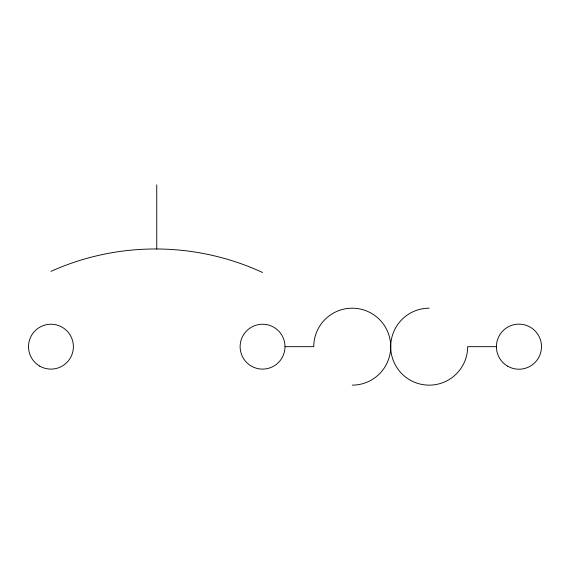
<?xml version="1.0" encoding="UTF-8"?>
<svg xmlns="http://www.w3.org/2000/svg" width="570" height="570" viewBox="0 0 570 570"><rect width="100%" height="100%" fill="white"/><g stroke="black" fill="none" stroke-linecap="round" stroke-linejoin="round"><path stroke-width="0.85" d="M285 346.667A22.444 22.444 0 0 0 251.334 327.237A22.444 22.444 0 0 0 251.334 366.104A22.444 22.444 0 0 0 285 346.667L313.757 346.667A38.475 38.475 0 0 1 352.232 308.192A38.475 38.475 0 0 1 390.707 346.667A38.475 38.475 0 0 0 429.182 385.142A38.475 38.475 0 0 0 467.657 346.667L496.413 346.667M156.75 184.858L156.75 248.983M50.944 271.349A255.495 255.495 0 0 1 262.556 272.488M352.232 385.142A38.475 38.475 0 0 0 390.707 346.667A38.475 38.475 0 0 1 429.182 308.192M507.685 366.197A22.544 22.544 0 0 0 541.5 346.667A22.544 22.544 0 0 0 507.685 327.144A22.544 22.544 0 0 0 507.685 366.197M39.722 366.104A22.444 22.444 0 0 0 73.388 346.667A22.444 22.444 0 0 0 39.722 327.237A22.444 22.444 0 0 0 39.722 366.104"/></g></svg>
